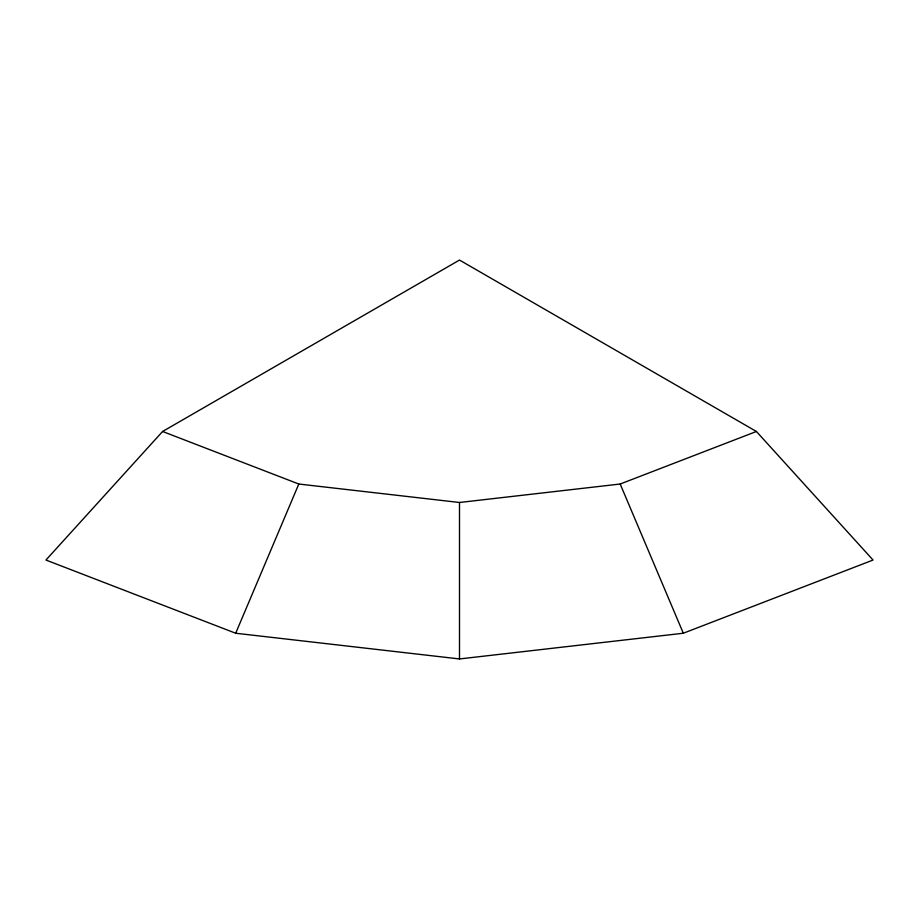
<?xml version="1.0" encoding="UTF-8"?>
<svg xmlns="http://www.w3.org/2000/svg" width="919" height="919" viewBox="0 0 919 919"><rect width="100%" height="100%" fill="white"/><g stroke="black" fill="none" stroke-linecap="round" stroke-linejoin="round"><path stroke-width="1.38" d="M235.689 633.237L298.813 484.026L459.5 502.486L620.187 484.026L756.406 431.482L873.05 560.039L683.311 633.237L459.5 658.946L235.689 633.237L45.95 560.039L162.594 431.482L459.5 260.054L756.406 431.482M162.594 431.482L298.813 484.026M620.187 484.026L683.311 633.237M459.5 502.486L459.5 658.946"/></g></svg>
